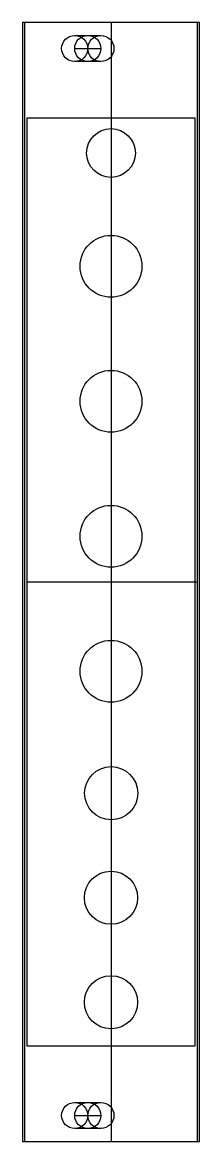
# Model space of a CAD drawing. Header units: millimetres. Extents: x -10 to 10, y -64 to 64.
import ezdxf

# ---------------------------------------------------------------- set-up
doc = ezdxf.new("R2010")
doc.units = ezdxf.units.MM
doc.layers.get('0').update_dxf_attribs({"linetype": 'CONTINUOUS'})

msp = doc.modelspace()

# ---------------------------------------------------------------- linework, layer by layer
for p, q in [((0, 64.25), (0, -64.25)), ((-4.16, 62.75), (-1.16, 62.75)), ((-4.16, 61.25), (-1.16, 61.25)), ((-1.16, 59.75), (-4.16, 59.75)), ((9.91, 0), (-9.66, 0)), ((-4.16, -59.75), (-1.16, -59.75)), ((-4.16, -61.25), (-1.16, -61.25)), ((-1.16, -62.75), (-4.16, -62.75))]:
    msp.add_line(p, q)
for points in [[(10.16, 64.25), (-10.16, 64.25), (-10.16, -64.25), (10.16, -64.25)], [(9.91, 64.25), (-9.91, 64.25), (-9.91, -64.25), (9.91, -64.25)], [(9.66, 53.25), (-9.66, 53.25), (-9.66, -53.25), (9.66, -53.25)]]:
    msp.add_lwpolyline(points, close=True)
for centre, radius in [((-4.16, 61.25), 1.5), ((-2.66, 61.25), 1.5), ((-1.16, 61.25), 1.5), ((0, 49.25), 2.8), ((0, 36.25), 3.55), ((0, 20.75), 3.55), ((0, 5.25), 3.55), ((0, -10.25), 3.55), ((0.02, -24.25), 3.05), ((0, -36.25), 3.05), ((0, -48.25), 3.05), ((-4.16, -61.25), 1.5), ((-2.66, -61.25), 1.5), ((-1.16, -61.25), 1.5)]:
    msp.add_circle(centre, radius)

doc.saveas('drawing.dxf')
